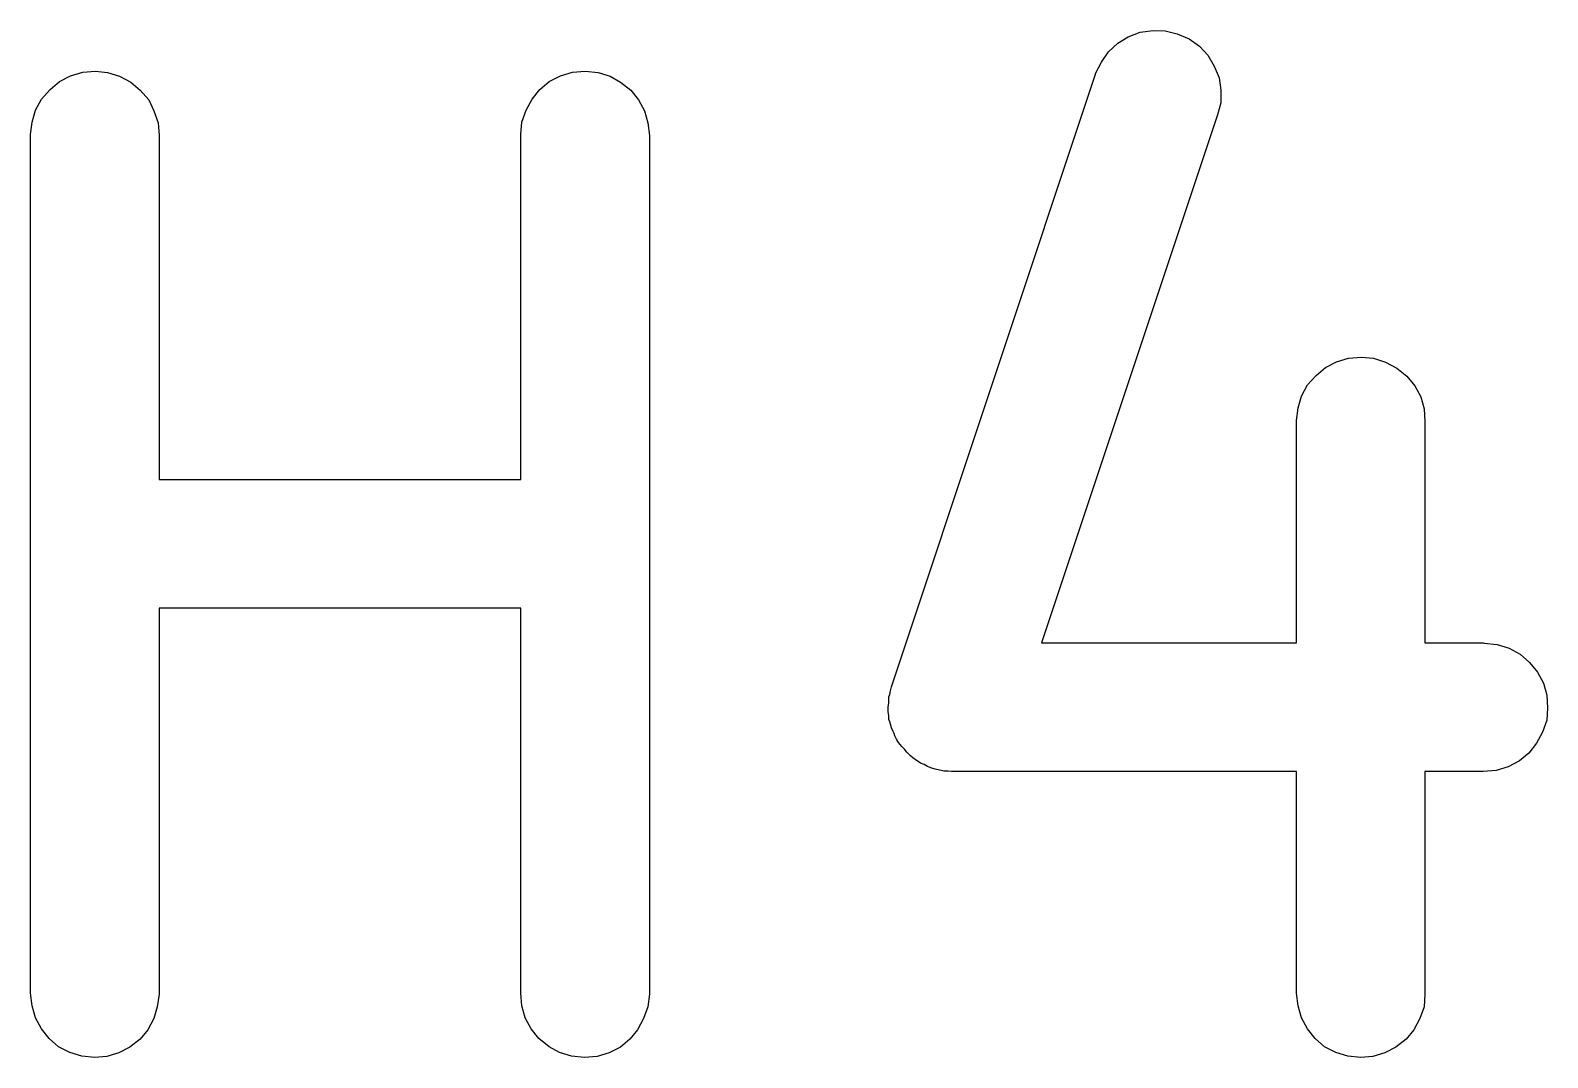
# Model space of a CAD drawing. Extents: x 104.3 to 159.2, y -93 to -16.3.
# Drawn here: x 157.405 to 159.174, y -90.815 to -89.618 of the extents above; entities that cross this region are included whole.
import ezdxf

# ---------------------------------------------------------------- set-up
doc = ezdxf.new("R2010")
doc.units = 0
doc.layers.add('BLACK', color=7, linetype='CONTINUOUS')

msp = doc.modelspace()

# ---------------------------------------------------------------- linework, layer by layer
at = {"layer": 'BLACK', "linetype": 'CONTINUOUS'}
for p, q in [((158.662, -89.6429), (158.673, -89.633)), ((158.673, -89.633), (158.685, -89.6253)), ((158.685, -89.6253), (158.699, -89.6202)), ((158.699, -89.6202), (158.714, -89.6179)), ((158.714, -89.6179), (158.728, -89.6184)), ((158.728, -89.6184), (158.742, -89.6218)), ((158.742, -89.6218), (158.756, -89.6278)), ((158.756, -89.6278), (158.768, -89.6364)), ((158.654, -89.6548), (158.662, -89.6429)), ((158.768, -89.6364), (158.778, -89.647)), ((158.778, -89.647), (158.785, -89.6595)), ((157.452, -89.6708), (157.466, -89.6667)), ((157.466, -89.6667), (157.481, -89.6654)), ((157.481, -89.6654), (157.495, -89.6669)), ((157.495, -89.6669), (157.509, -89.6712)), ((158.023, -89.6708), (158.037, -89.6667)), ((158.037, -89.6667), (158.052, -89.6654)), ((158.052, -89.6654), (158.067, -89.6669)), ((158.067, -89.6669), (158.081, -89.6712)), ((158.409, -90.3833), (158.647, -89.669)), ((158.647, -89.6681), (158.654, -89.6548)), ((158.647, -89.669), (158.647, -89.6681)), ((158.785, -89.6595), (158.791, -89.6731)), ((157.418, -89.698), (157.428, -89.6868)), ((157.428, -89.6868), (157.439, -89.6776)), ((157.439, -89.6776), (157.452, -89.6708)), ((157.509, -89.6712), (157.522, -89.6782)), ((157.522, -89.6782), (157.533, -89.6875)), ((157.533, -89.6875), (157.543, -89.6989)), ((157.99, -89.698), (157.999, -89.6868)), ((157.999, -89.6868), (158.01, -89.6776)), ((158.01, -89.6776), (158.023, -89.6708)), ((158.081, -89.6712), (158.093, -89.6782)), ((158.093, -89.6782), (158.105, -89.6875)), ((158.105, -89.6875), (158.114, -89.6989)), ((158.791, -89.6731), (158.793, -89.6876)), ((158.793, -89.6876), (158.793, -89.7022)), ((157.411, -89.7108), (157.418, -89.698)), ((157.543, -89.6989), (157.549, -89.7118)), ((157.983, -89.7108), (157.99, -89.698)), ((158.114, -89.6989), (158.121, -89.7118)), ((158.793, -89.7022), (158.789, -89.7165)), ((157.407, -89.7248), (157.411, -89.7108)), ((157.549, -89.7118), (157.554, -89.7258)), ((157.978, -89.7248), (157.983, -89.7108)), ((158.121, -89.7118), (158.125, -89.7258)), ((158.789, -89.7165), (158.584, -90.332)), ((157.405, -89.7393), (157.407, -89.7248)), ((157.405, -89.7404), (157.405, -89.7393)), ((157.405, -90.7404), (157.405, -89.7404)), ((157.554, -89.7258), (157.555, -89.7404)), ((157.555, -89.7404), (157.555, -90.1416)), ((157.977, -89.7393), (157.978, -89.7248)), ((157.977, -89.7404), (157.977, -89.7393)), ((157.977, -90.1416), (157.977, -89.7404)), ((158.125, -89.7258), (158.127, -89.7404)), ((158.127, -89.7404), (158.127, -90.7404)), ((158.915, -90.011), (158.928, -90.0042)), ((158.928, -90.0042), (158.942, -90)), ((158.942, -90), (158.957, -89.9987)), ((158.957, -89.9987), (158.971, -90.0002)), ((158.971, -90.0002), (158.985, -90.0046)), ((158.985, -90.0046), (158.998, -90.0115)), ((158.894, -90.0313), (158.904, -90.0201)), ((158.904, -90.0201), (158.915, -90.011)), ((158.998, -90.0115), (159.01, -90.0209)), ((159.01, -90.0209), (159.019, -90.0322)), ((158.887, -90.0442), (158.894, -90.0313)), ((159.019, -90.0322), (159.026, -90.0451)), ((158.881, -90.0727), (158.883, -90.0581)), ((158.883, -90.0581), (158.887, -90.0442)), ((159.026, -90.0451), (159.03, -90.0591)), ((159.03, -90.0591), (159.031, -90.0737)), ((158.881, -90.0737), (158.881, -90.0727)), ((158.881, -90.332), (158.881, -90.0737)), ((159.031, -90.0737), (159.031, -90.332)), ((157.555, -90.1416), (157.977, -90.1416)), ((157.977, -90.2916), (157.555, -90.2916)), ((157.555, -90.2916), (157.555, -90.7404)), ((157.977, -90.7404), (157.977, -90.2916)), ((158.584, -90.332), (158.881, -90.332)), ((159.031, -90.332), (159.099, -90.332)), ((159.099, -90.332), (159.1, -90.3321)), ((159.1, -90.3321), (159.115, -90.3337)), ((159.115, -90.3337), (159.129, -90.3381)), ((159.129, -90.3381), (159.142, -90.3452)), ((159.142, -90.3452), (159.153, -90.3546)), ((159.153, -90.3546), (159.162, -90.366)), ((159.162, -90.366), (159.169, -90.379)), ((158.406, -90.3948), (158.407, -90.392)), ((158.406, -90.3976), (158.406, -90.3948)), ((158.407, -90.392), (158.408, -90.3877)), ((158.408, -90.3877), (158.409, -90.3833)), ((159.169, -90.379), (159.173, -90.393)), ((159.173, -90.393), (159.174, -90.4076)), ((158.405, -90.4065), (158.406, -90.4021)), ((158.405, -90.4094), (158.405, -90.4065)), ((158.405, -90.4122), (158.405, -90.4094)), ((158.406, -90.4166), (158.405, -90.4122)), ((158.406, -90.4021), (158.406, -90.3976)), ((159.174, -90.4076), (159.173, -90.4221)), ((158.406, -90.4211), (158.406, -90.4166)), ((158.407, -90.4239), (158.406, -90.4211)), ((158.408, -90.4267), (158.407, -90.4239)), ((158.409, -90.4308), (158.408, -90.4267)), ((158.411, -90.4351), (158.409, -90.4308)), ((159.173, -90.4221), (159.168, -90.4361)), ((158.412, -90.4377), (158.411, -90.4351)), ((158.413, -90.4404), (158.412, -90.4377)), ((158.415, -90.4442), (158.413, -90.4404)), ((158.417, -90.4481), (158.415, -90.4442)), ((158.419, -90.4503), (158.417, -90.4481)), ((159.168, -90.4361), (159.161, -90.449)), ((158.421, -90.4528), (158.419, -90.4503)), ((158.424, -90.456), (158.421, -90.4528)), ((158.427, -90.4595), (158.424, -90.456)), ((158.429, -90.4614), (158.427, -90.4595)), ((158.431, -90.4634), (158.429, -90.4614)), ((158.434, -90.4661), (158.431, -90.4634)), ((158.438, -90.4689), (158.434, -90.4661)), ((159.152, -90.4603), (159.141, -90.4695)), ((159.161, -90.449), (159.152, -90.4603)), ((158.44, -90.4703), (158.438, -90.4689)), ((158.443, -90.472), (158.44, -90.4703)), ((158.447, -90.4738), (158.443, -90.472)), ((158.451, -90.476), (158.447, -90.4738)), ((158.453, -90.4768), (158.451, -90.476)), ((158.456, -90.478), (158.453, -90.4768)), ((158.46, -90.4791), (158.456, -90.478)), ((158.465, -90.4804), (158.46, -90.4791)), ((158.467, -90.4807), (158.465, -90.4804)), ((158.47, -90.4814), (158.467, -90.4807)), ((158.475, -90.4815), (158.47, -90.4814)), ((158.479, -90.482), (158.475, -90.4815)), ((158.48, -90.482), (158.479, -90.482)), ((158.881, -90.482), (158.48, -90.482)), ((158.881, -90.7404), (158.881, -90.482)), ((159.099, -90.482), (159.031, -90.482)), ((159.031, -90.482), (159.031, -90.7404)), ((159.114, -90.4806), (159.099, -90.482)), ((159.128, -90.4764), (159.114, -90.4806)), ((159.141, -90.4695), (159.128, -90.4764)), ((157.407, -90.7549), (157.405, -90.7404)), ((157.555, -90.7414), (157.553, -90.756)), ((157.555, -90.7404), (157.555, -90.7414)), ((157.978, -90.7549), (157.977, -90.7404)), ((158.127, -90.7414), (158.125, -90.756)), ((158.127, -90.7404), (158.127, -90.7414)), ((158.883, -90.7549), (158.881, -90.7404)), ((159.031, -90.7414), (159.03, -90.756)), ((159.031, -90.7404), (159.031, -90.7414)), ((157.411, -90.769), (157.407, -90.7549)), ((157.553, -90.756), (157.549, -90.7699)), ((157.982, -90.769), (157.978, -90.7549)), ((158.125, -90.756), (158.12, -90.7699)), ((158.887, -90.769), (158.883, -90.7549)), ((159.03, -90.756), (159.025, -90.7699)), ((157.418, -90.7819), (157.411, -90.769)), ((157.427, -90.7932), (157.418, -90.7819)), ((157.542, -90.7828), (157.533, -90.794)), ((157.549, -90.7699), (157.542, -90.7828)), ((157.989, -90.7819), (157.982, -90.769)), ((157.998, -90.7932), (157.989, -90.7819)), ((158.113, -90.7828), (158.104, -90.794)), ((158.12, -90.7699), (158.113, -90.7828)), ((158.894, -90.7819), (158.887, -90.769)), ((158.903, -90.7932), (158.894, -90.7819)), ((159.018, -90.7828), (159.009, -90.794)), ((159.025, -90.7699), (159.018, -90.7828)), ((157.438, -90.8026), (157.427, -90.7932)), ((157.451, -90.8095), (157.438, -90.8026)), ((157.533, -90.794), (157.521, -90.8031)), ((158.01, -90.8026), (157.998, -90.7932)), ((158.022, -90.8095), (158.01, -90.8026)), ((158.104, -90.794), (158.093, -90.8031)), ((158.914, -90.8026), (158.903, -90.7932)), ((158.927, -90.8095), (158.914, -90.8026)), ((159.009, -90.794), (158.997, -90.8031)), ((157.465, -90.8138), (157.451, -90.8095)), ((157.48, -90.8154), (157.465, -90.8138)), ((157.494, -90.8141), (157.48, -90.8154)), ((157.508, -90.8099), (157.494, -90.8141)), ((157.521, -90.8031), (157.508, -90.8099)), ((158.036, -90.8138), (158.022, -90.8095)), ((158.051, -90.8154), (158.036, -90.8138)), ((158.066, -90.8141), (158.051, -90.8154)), ((158.08, -90.8099), (158.066, -90.8141)), ((158.093, -90.8031), (158.08, -90.8099)), ((158.941, -90.8138), (158.927, -90.8095)), ((158.956, -90.8154), (158.941, -90.8138)), ((158.97, -90.8141), (158.956, -90.8154)), ((158.984, -90.8099), (158.97, -90.8141)), ((158.997, -90.8031), (158.984, -90.8099))]:
    msp.add_line(p, q, dxfattribs=at)

doc.saveas('drawing.dxf')
